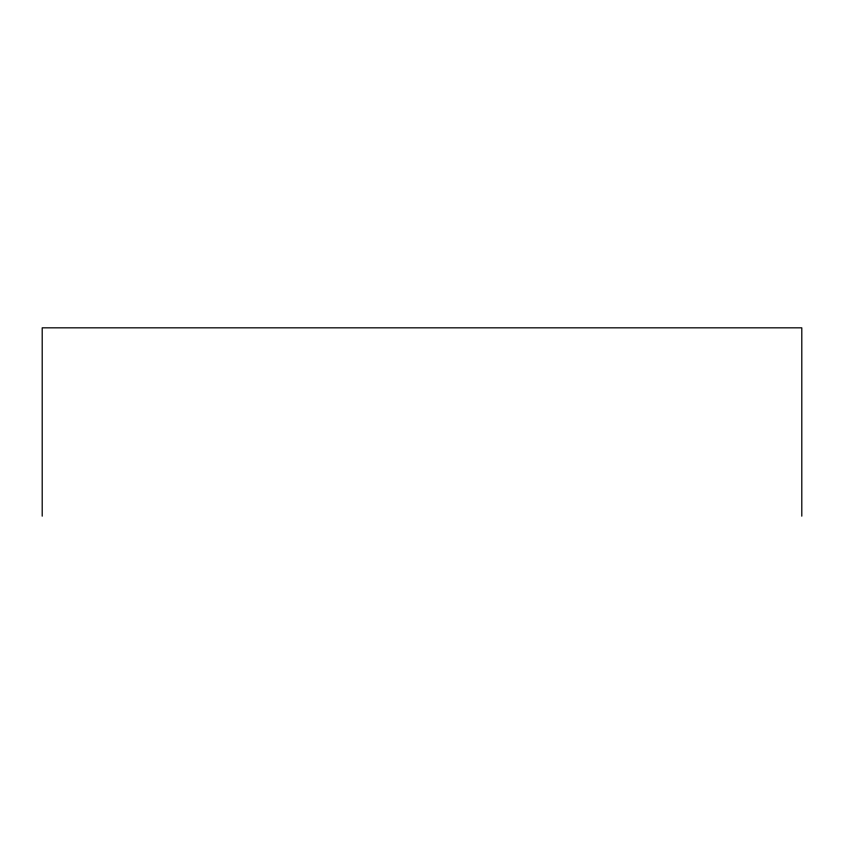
<?xml version="1.0" encoding="UTF-8"?>
<svg xmlns="http://www.w3.org/2000/svg" width="844" height="844" viewBox="0 0 844 844"><rect width="100%" height="100%" fill="white"/><g stroke="black" fill="none" stroke-linecap="round" stroke-linejoin="round"><path stroke-width="1.27" d="M801.8 516.169L801.8 327.831L42.2 327.831L42.2 516.169"/></g></svg>
